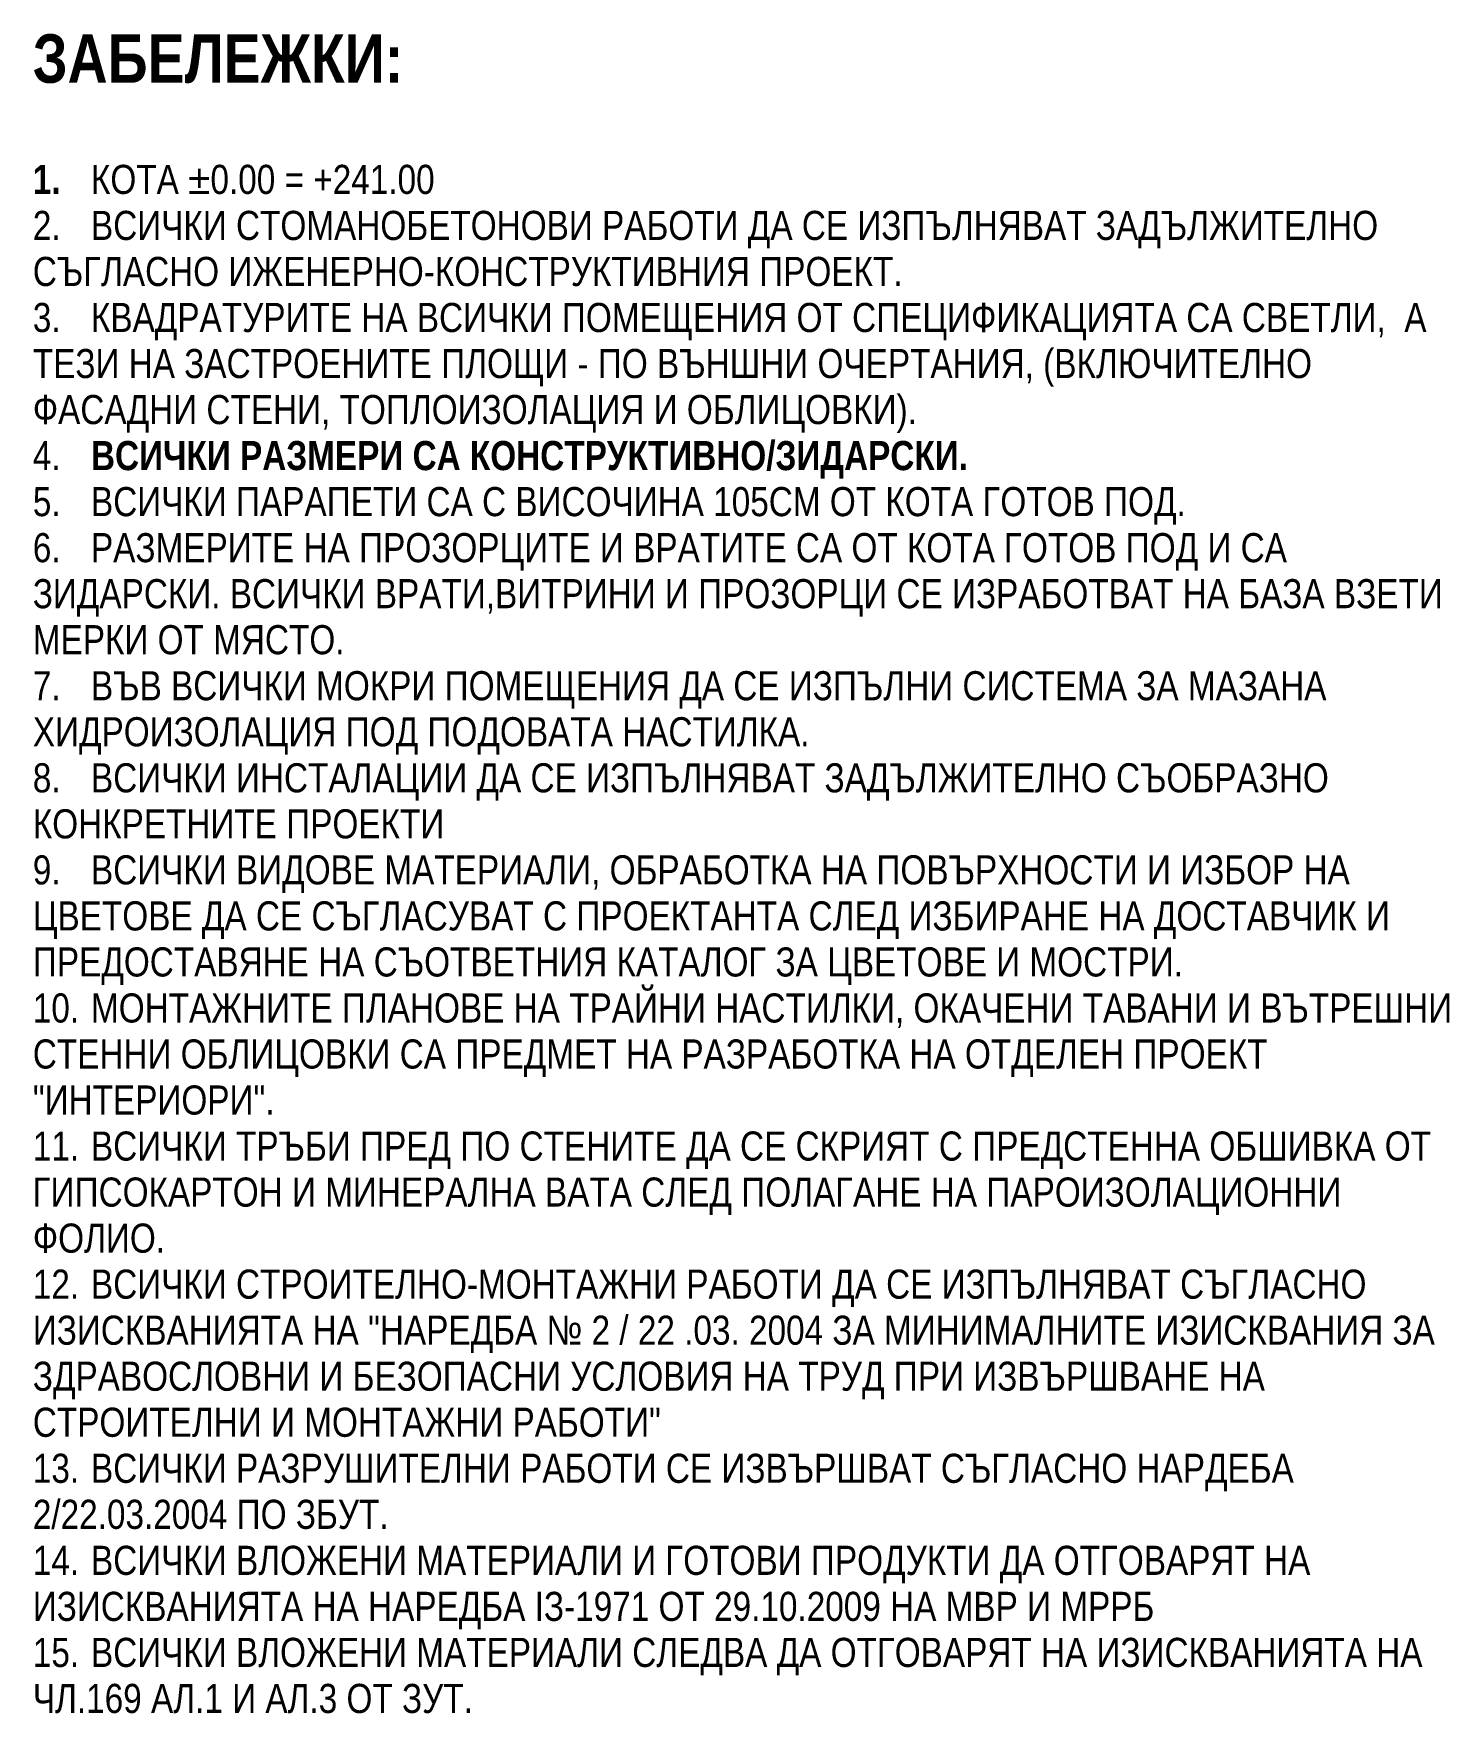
# Model space of a CAD drawing. Header units: centimetres. Extents: x 135 to 500, y -46 to 387.
import ezdxf

# ---------------------------------------------------------------- set-up
doc = ezdxf.new("R2010")
doc.units = ezdxf.units.CM
doc.layers.add('G-ANNO-TEXT', color=7, linetype='Continuous', lineweight=9)
doc.styles.add('Arial Narrow', font='ARIALN.TTF', dxfattribs={"height": 7.5})
doc.styles.add('Arial Narrow_1', font='ARIALN.TTF', dxfattribs={"height": 12.5})

msp = doc.modelspace()

# ---------------------------------------------------------------- texts
at = {"layer": 'G-ANNO-TEXT', "attachment_point": 1, "line_spacing_factor": 0.949189}
for s, insert, char_height, width, style in [('\\pt5,10,15,20,25,30,35,40,45,50,55,60,65,70,75,80,85,90,95,100,105,110,115,120,125,130,135,140,145,150,155,160;{\\fArial Narrow|b1|i0|c204|p34;ЗАБЕЛЕЖКИ:}', (134.73, 387.06), 12.5, 96.859, 'Arial Narrow_1'), ('\\pt15,30,45,60,75,90,105,120,135,150,165,180,195,210,225,240,255,270,285,300,315,330,345,360,375,390,405,420,435,450,465,480;{\\fArial Narrow|b1|i0|c204|p34;\\L\\P\\pi-15,l15;\\l1.^I}КОТА ±0.00 = +241.00\\P2.^IВСИЧКИ СТОМАНОБЕТОНОВИ РАБОТИ ДА СЕ ИЗПЪЛНЯВАТ ЗАДЪЛЖИТЕЛНО СЪГЛАСНО ИЖЕНЕРНО-КОНСТРУКТИВНИЯ ПРОЕКТ.\\P3.^IКВАДРАТУРИТЕ НА ВСИЧКИ ПОМЕЩЕНИЯ ОТ СПЕЦИФИКАЦИЯТА СА СВЕТЛИ,  А ТЕЗИ НА ЗАСТРОЕНИТЕ ПЛОЩИ - ПО ВЪНШНИ ОЧЕРТАНИЯ, (ВКЛЮЧИТЕЛНО ФАСАДНИ СТЕНИ, ТОПЛОИЗОЛАЦИЯ И ОБЛИЦОВКИ). \\P4.^I{\\fArial Narrow|b1|i0|c204|p34;ВСИЧКИ РАЗМЕРИ СА КОНСТРУКТИВНО/ЗИДАРСКИ.}\\P5.^IВСИЧКИ ПАРАПЕТИ СА С ВИСОЧИНА 105СМ ОТ КОТА ГОТОВ ПОД.\\P6.^IРАЗМЕРИТЕ НА ПРОЗОРЦИТЕ И ВРАТИТЕ СА ОТ КОТА ГОТОВ ПОД И СА ЗИДАРСКИ. ВСИЧКИ ВРАТИ,ВИТРИНИ И ПРОЗОРЦИ СЕ ИЗРАБОТВАТ НА БАЗА ВЗЕТИ МЕРКИ ОТ МЯСТО. \\P7.^IВЪВ ВСИЧКИ МОКРИ ПОМЕЩЕНИЯ ДА СЕ ИЗПЪЛНИ СИСТЕМА ЗА МАЗАНА ХИДРОИЗОЛАЦИЯ ПОД ПОДОВАТА НАСТИЛКА.\\P8.^IВСИЧКИ ИНСТАЛАЦИИ ДА СЕ ИЗПЪЛНЯВАТ ЗАДЪЛЖИТЕЛНО СЪОБРАЗНО КОНКРЕТНИТЕ ПРОЕКТИ\\P9.^IВСИЧКИ ВИДОВЕ МАТЕРИАЛИ, ОБРАБОТКА НА ПОВЪРХНОСТИ И ИЗБОР НА ЦВЕТОВЕ ДА СЕ СЪГЛАСУВАТ С ПРОЕКТАНТА СЛЕД ИЗБИРАНЕ НА ДОСТАВЧИК И ПРЕДОСТАВЯНЕ НА СЪОТВЕТНИЯ КАТАЛОГ ЗА ЦВЕТОВЕ И МОСТРИ. \\P10.^IМОНТАЖНИТЕ ПЛАНОВЕ НА ТРАЙНИ НАСТИЛКИ, ОКАЧЕНИ ТАВАНИ И ВЪТРЕШНИ СТЕННИ ОБЛИЦОВКИ СА ПРЕДМЕТ НА РАЗРАБОТКА НА ОТДЕЛЕН ПРОЕКТ "ИНТЕРИОРИ".  \\P11.^IВСИЧКИ ТРЪБИ ПРЕД ПО СТЕНИТЕ ДА СЕ СКРИЯТ С ПРЕДСТЕННА ОБШИВКА ОТ ГИПСОКАРТОН И МИНЕРАЛНА ВАТА СЛЕД ПОЛАГАНЕ НА ПАРОИЗОЛАЦИОННИ ФОЛИО.\\P12.^IВСИЧКИ СТРОИТЕЛНО-МОНТАЖНИ РАБОТИ ДА СЕ ИЗПЪЛНЯВАТ СЪГЛАСНО ИЗИСКВАНИЯТА НА "НАРЕДБА № 2 / 22 .03. 2004 ЗА МИНИМАЛНИТЕ ИЗИСКВАНИЯ ЗА ЗДРАВОСЛОВНИ И БЕЗОПАСНИ УСЛОВИЯ НА ТРУД ПРИ ИЗВЪРШВАНЕ НА СТРОИТЕЛНИ И МОНТАЖНИ РАБОТИ"\\P13.^IВСИЧКИ РАЗРУШИТЕЛНИ РАБОТИ СЕ ИЗВЪРШВАТ СЪГЛАСНО НАРДЕБА 2/22.03.2004 ПО ЗБУТ.\\P14.^IВСИЧКИ ВЛОЖЕНИ МАТЕРИАЛИ И ГОТОВИ ПРОДУКТИ ДА ОТГОВАРЯТ НА ИЗИСКВАНИЯТА НА НАРЕДБА IЗ-1971 ОТ 29.10.2009 НА МВР И МРРБ\\P15.^IВСИЧКИ ВЛОЖЕНИ МАТЕРИАЛИ СЛЕДВА ДА ОТГОВАРЯТ НА ИЗИСКВАНИЯТА НА ЧЛ.169 АЛ.1 И АЛ.3 ОТ ЗУТ.', (134.73, 365.27), 7.5, 369.1, 'Arial Narrow')]:
    msp.add_mtext(s, dxfattribs=dict(at, insert=insert, char_height=char_height, width=width, style=style))

doc.saveas('drawing.dxf')
